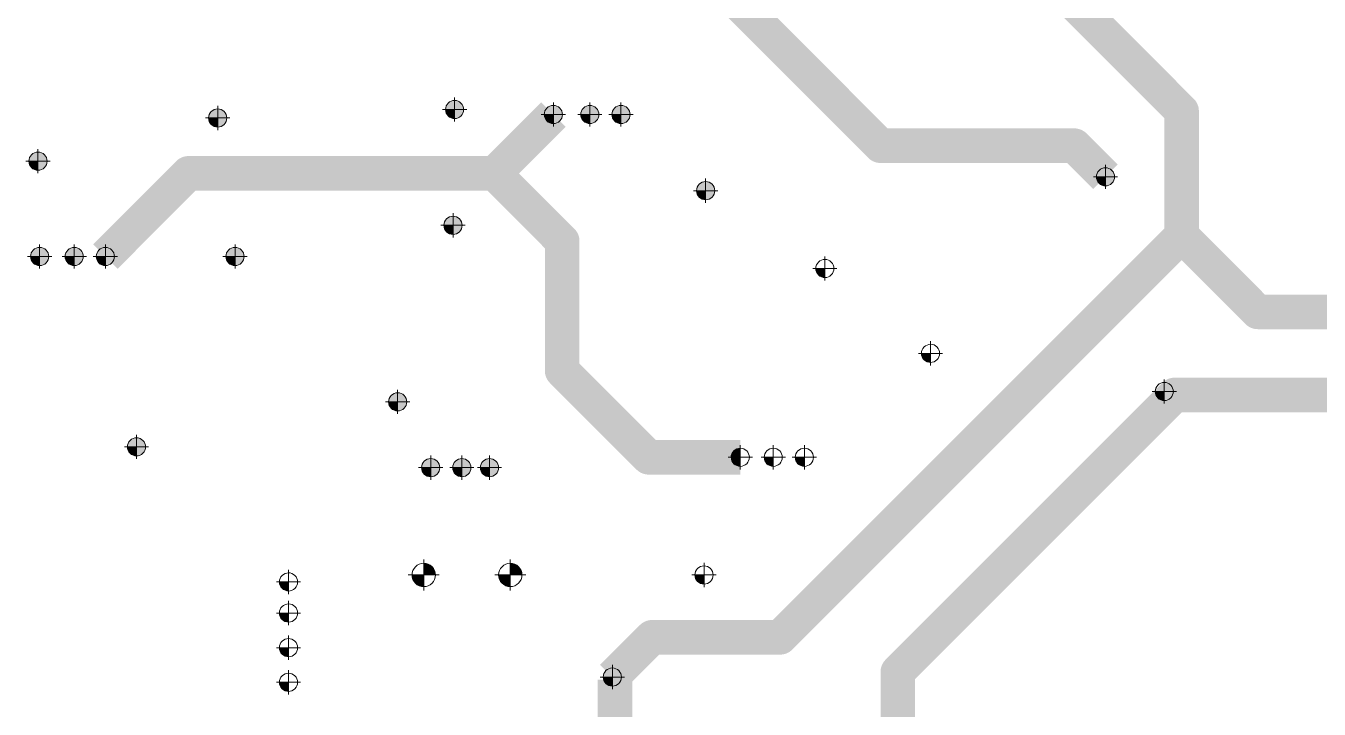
# Paper-space layout 'Лист2' of a CAD drawing. Header units: millimetres. Extents: x 0 to 421, y 0 to 298.
# Drawn here: x 68.95 to 106.32, y 231.2 to 250.93 of the extents above; entities that cross this region are included whole.
import ezdxf

# ---------------------------------------------------------------- set-up
doc = ezdxf.new("R2010")
doc.units = ezdxf.units.MM
for name, color, linetype in [('MidLayer1', 16, 'Continuous'), ('PDF _Геометрия', 7, 'Continuous'), ('PDF _Сплошная заливка', 7, 'Continuous')]:
    doc.layers.add(name, color=color, linetype=linetype)

psp = doc.layouts.new('Лист2')

# ---------------------------------------------------------------- hatches: boundary and pattern name
at = {"layer": 'PDF _Сплошная заливка', "true_color": 0xf5f5f5}
h = psp.add_hatch(color=7, dxfattribs=at)
h.dxf.hatch_style = 1
h.paths.add_polyline_path([(88.084, 259.404), (86.959, 259.404, 0.414158), (88.084, 258.279)])
h.paths.add_polyline_path([(88.084, 260.529, 0.414158), (86.959, 259.404), (88.084, 259.404)])
h.paths.add_polyline_path([(87.45, 256.834), (87.45, 256.571), (87.712, 256.571, 0.414315)])
h.paths.add_polyline_path([(87.45, 256.834, 0.414315), (87.187, 256.571), (87.45, 256.571)])
h.paths.add_polyline_path([(87.712, 256.571), (87.45, 256.571), (87.45, 256.308, 0.414036)])
h.paths.add_polyline_path([(87.658, 255.671), (87.396, 255.671), (87.396, 255.409, 0.414315)])
h.paths.add_polyline_path([(87.396, 255.934), (87.396, 255.671), (87.658, 255.671, 0.414315)])
h.paths.add_polyline_path([(87.396, 255.934, 0.414315), (87.133, 255.671), (87.396, 255.671)])
h.paths.add_polyline_path([(87.396, 254.987, 0.414315), (87.133, 254.725), (87.396, 254.725)])
h.paths.add_polyline_path([(87.396, 254.987), (87.396, 254.725), (87.658, 254.725, 0.414315)])
h.paths.add_polyline_path([(87.658, 254.725), (87.396, 254.725), (87.396, 254.462, 0.414315)])
h.paths.add_polyline_path([(96.15, 257.733), (96.15, 257.471), (96.412, 257.471, 0.414315)])
h.paths.add_polyline_path([(96.15, 257.733, 0.414315), (95.887, 257.471), (96.15, 257.471)])
h.paths.add_polyline_path([(96.412, 257.471), (96.15, 257.471), (96.15, 257.208, 0.414315)])
h.paths.add_polyline_path([(96.15, 256.834), (96.15, 256.571), (96.412, 256.571, 0.414315)])
h.paths.add_polyline_path([(96.15, 256.834, 0.414315), (95.887, 256.571), (96.15, 256.571)])
h.paths.add_polyline_path([(96.412, 256.571), (96.15, 256.571), (96.15, 256.308, 0.414036)])
h.paths.add_polyline_path([(96.412, 255.571), (96.15, 255.571), (96.15, 255.308, 0.414315)])
h.paths.add_polyline_path([(96.15, 255.833), (96.15, 255.571), (96.412, 255.571, 0.414315)])
h.paths.add_polyline_path([(96.15, 255.833, 0.414315), (95.887, 255.571), (96.15, 255.571)])
h.paths.add_polyline_path([(96.458, 254.625), (96.196, 254.625), (96.196, 254.362, 0.414315)])
h.paths.add_polyline_path([(96.196, 254.887), (96.196, 254.625), (96.458, 254.625, 0.414315)])
h.paths.add_polyline_path([(96.196, 254.887, 0.414315), (95.933, 254.625), (96.196, 254.625)])
h.paths.add_polyline_path([(88.858, 246.171), (88.596, 246.171), (88.596, 245.909, 0.414315)])
h.paths.add_polyline_path([(88.596, 246.433), (88.596, 246.171), (88.858, 246.171, 0.414315)])
h.paths.add_polyline_path([(88.596, 246.433, 0.414315), (88.333, 246.171), (88.596, 246.171)])
h.paths.add_polyline_path([(85.25, 248.634), (85.25, 248.371), (85.512, 248.371, 0.414315)])
h.paths.add_polyline_path([(85.25, 248.634, 0.414315), (84.987, 248.371), (85.25, 248.371)])
h.paths.add_polyline_path([(85.512, 248.371), (85.25, 248.371), (85.25, 248.109, 0.414315)])
h.paths.add_polyline_path([(86.15, 248.634, 0.414315), (85.887, 248.371), (86.15, 248.371)])
h.paths.add_polyline_path([(86.15, 248.634), (86.15, 248.371), (86.412, 248.371, 0.414315)])
h.paths.add_polyline_path([(86.412, 248.371), (86.15, 248.371), (86.15, 248.109, 0.414315)])
h.paths.add_polyline_path([(84.196, 248.634), (84.196, 248.371), (84.459, 248.371, 0.414036)])
h.paths.add_polyline_path([(84.196, 248.634, 0.413811), (83.933, 248.371), (84.196, 248.371)])
h.paths.add_polyline_path([(84.459, 248.371), (84.196, 248.371), (84.196, 248.109, 0.414036)])
h.paths.add_polyline_path([(81.341, 248.778), (81.341, 248.516), (81.603, 248.516, 0.414036)])
h.paths.add_polyline_path([(81.341, 248.778, 0.414036), (81.078, 248.516), (81.341, 248.516)])
h.paths.add_polyline_path([(81.603, 248.516), (81.341, 248.516), (81.341, 248.253, 0.413811)])
h.paths.add_polyline_path([(81.296, 245.434), (81.296, 245.171), (81.558, 245.171, 0.414036)])
h.paths.add_polyline_path([(81.296, 245.434, 0.414036), (81.033, 245.171), (81.296, 245.171)])
h.paths.add_polyline_path([(81.558, 245.171), (81.296, 245.171), (81.296, 244.908, 0.413811)])
h.paths.add_polyline_path([(75.258, 244.271), (74.996, 244.271), (74.996, 244.009, 0.414315)])
h.paths.add_polyline_path([(74.996, 244.534), (74.996, 244.271), (75.258, 244.271, 0.414315)])
h.paths.add_polyline_path([(74.996, 244.534, 0.414315), (74.734, 244.271), (74.996, 244.271)])
h.paths.add_polyline_path([(74.496, 248.533), (74.496, 248.271), (74.758, 248.271, 0.414315)])
h.paths.add_polyline_path([(74.496, 248.533, 0.414315), (74.233, 248.271), (74.496, 248.271)])
h.paths.add_polyline_path([(74.758, 248.271), (74.496, 248.271), (74.496, 248.008, 0.414315)])
h.paths.add_polyline_path([(72.058, 252.071), (71.796, 252.071), (71.796, 251.808, 0.414036)])
h.paths.add_polyline_path([(71.796, 252.333), (71.796, 252.071), (72.058, 252.071, 0.414036)])
h.paths.add_polyline_path([(71.796, 252.333, 0.414315), (71.533, 252.071), (71.796, 252.071)])
h.paths.add_polyline_path([(69.565, 247.023), (69.302, 247.023), (69.302, 246.761, 0.413811)])
h.paths.add_polyline_path([(69.302, 247.286), (69.302, 247.023), (69.565, 247.023, 0.413811)])
h.paths.add_polyline_path([(69.302, 247.286, 0.414036), (69.039, 247.023), (69.302, 247.023)])
h.paths.add_polyline_path([(69.35, 244.534), (69.35, 244.271), (69.612, 244.271, 0.414315)])
h.paths.add_polyline_path([(69.35, 244.534, 0.414315), (69.087, 244.271), (69.35, 244.271)])
h.paths.add_polyline_path([(69.612, 244.271), (69.35, 244.271), (69.35, 244.009, 0.414315)])
h.paths.add_polyline_path([(70.35, 244.534, 0.414315), (70.087, 244.271), (70.35, 244.271)])
h.paths.add_polyline_path([(70.35, 244.534), (70.35, 244.271), (70.612, 244.271, 0.414315)])
h.paths.add_polyline_path([(70.612, 244.271), (70.35, 244.271), (70.35, 244.009, 0.414315)])
h.paths.add_polyline_path([(71.25, 244.534, 0.414036), (70.987, 244.271), (71.25, 244.271)])
h.paths.add_polyline_path([(71.25, 244.534), (71.25, 244.271), (71.512, 244.271, 0.414315)])
h.paths.add_polyline_path([(71.512, 244.271), (71.25, 244.271), (71.25, 244.009, 0.414315)])
h.paths.add_polyline_path([(72.412, 238.771), (72.15, 238.771), (72.15, 238.508, 0.414315)])
h.paths.add_polyline_path([(72.15, 239.033), (72.15, 238.771), (72.412, 238.771, 0.414315)])
h.paths.add_polyline_path([(72.15, 239.033, 0.414315), (71.887, 238.771), (72.15, 238.771)])
h.paths.add_polyline_path([(79.959, 240.071), (79.696, 240.071), (79.696, 239.808, 0.414315)])
h.paths.add_polyline_path([(79.696, 240.333), (79.696, 240.071), (79.959, 240.071, 0.414315)])
h.paths.add_polyline_path([(79.696, 240.333, 0.414036), (79.433, 240.071), (79.696, 240.071)])
h.paths.add_polyline_path([(82.35, 238.433, 0.414315), (82.087, 238.171), (82.35, 238.171)])
h.paths.add_polyline_path([(82.35, 238.433), (82.35, 238.171), (82.612, 238.171, 0.414315)])
h.paths.add_polyline_path([(82.612, 238.171), (82.35, 238.171), (82.35, 237.908, 0.414315)])
h.paths.add_polyline_path([(81.55, 238.433, 0.414315), (81.287, 238.171), (81.55, 238.171)])
h.paths.add_polyline_path([(81.55, 238.433), (81.55, 238.171), (81.812, 238.171, 0.414036)])
h.paths.add_polyline_path([(81.812, 238.171), (81.55, 238.171), (81.55, 237.908, 0.414036)])
h.paths.add_polyline_path([(80.65, 238.433), (80.65, 238.171), (80.912, 238.171, 0.414315)])
h.paths.add_polyline_path([(80.65, 238.433, 0.414315), (80.387, 238.171), (80.65, 238.171)])
h.paths.add_polyline_path([(80.912, 238.171), (80.65, 238.171), (80.65, 237.908, 0.414315)])
at = {"layer": 'PDF _Сплошная заливка', "transparency": 33554559}
for points in [[(74.233, 248.271, 0.414208), (74.496, 248.008), (74.496, 248.008), (74.496, 248.008), (74.496, 248.271), (74.496, 248.271)], [(81.078, 248.516, 0.198848), (81.155, 248.33), (81.155, 248.33, 0.198848), (81.341, 248.253), (81.341, 248.253), (81.341, 248.253), (81.341, 248.516), (81.341, 248.516)], [(83.933, 248.371, 0.414236), (84.196, 248.108), (84.196, 248.108), (84.196, 248.108), (84.196, 248.371), (84.196, 248.371)], [(84.987, 248.371, 0.414186), (85.25, 248.108), (85.25, 248.108), (85.25, 248.108), (85.25, 248.371), (85.25, 248.371)], [(85.887, 248.371, 0.414236), (86.15, 248.108), (86.15, 248.108), (86.15, 248.108), (86.15, 248.371), (86.15, 248.371)], [(69.039, 247.023, 0.198956), (69.116, 246.838), (69.116, 246.838, 0.19888), (69.302, 246.761), (69.302, 246.761), (69.302, 246.761), (69.302, 247.023), (69.302, 247.023)], [(99.887, 246.571, 0.414158), (100.15, 246.308), (100.15, 246.308), (100.15, 246.308), (100.15, 246.571), (100.15, 246.571)], [(88.333, 246.171, 0.414259), (88.596, 245.908), (88.596, 245.908), (88.596, 245.908), (88.596, 246.171), (88.596, 246.171)], [(81.033, 245.171, 0.198848), (81.11, 244.985), (81.11, 244.985, 0.198848), (81.296, 244.908), (81.296, 244.908), (81.296, 244.908), (81.296, 245.171), (81.296, 245.171)], [(69.087, 244.271, 0.414236), (69.35, 244.008), (69.35, 244.008), (69.35, 244.008), (69.35, 244.271), (69.35, 244.271)], [(70.087, 244.271, 0.198848), (70.164, 244.085), (70.164, 244.085, 0.198848), (70.35, 244.008), (70.35, 244.008), (70.35, 244.008), (70.35, 244.271), (70.35, 244.271)], [(70.987, 244.271, 0.414259), (71.25, 244.008), (71.25, 244.008), (71.25, 244.008), (71.25, 244.271), (71.25, 244.271)], [(74.733, 244.271, 0.198956), (74.81, 244.085), (74.81, 244.085, 0.19888), (74.996, 244.008), (74.996, 244.008), (74.996, 244.008), (74.996, 244.271), (74.996, 244.271)], [(91.78, 243.925, 0.198898), (91.856, 243.739), (91.856, 243.739, 0.198898), (92.042, 243.662), (92.042, 243.662), (92.042, 243.662), (92.042, 243.925), (92.042, 243.925)], [(94.833, 241.471, 0.198906), (94.91, 241.285), (94.91, 241.285, 0.19888), (95.095, 241.208), (95.095, 241.208), (95.095, 241.208), (95.095, 241.471), (95.095, 241.471)], [(101.587, 240.371, 0.198988), (101.664, 240.185), (101.664, 240.185, 0.198988), (101.85, 240.108), (101.85, 240.108), (101.85, 240.108), (101.85, 240.371), (101.85, 240.371)], [(79.433, 240.071, 0.198848), (79.51, 239.885), (79.51, 239.885, 0.198848), (79.696, 239.808), (79.696, 239.808), (79.696, 239.808), (79.696, 240.071), (79.696, 240.071)], [(71.887, 238.771, 0.414208), (72.15, 238.508), (72.15, 238.508), (72.15, 238.508), (72.15, 238.771), (72.15, 238.771)], [(89.333, 238.471, 0.414186), (89.596, 238.208), (89.596, 238.208), (89.596, 238.208), (89.596, 238.471), (89.596, 238.471)], [(90.287, 238.471, 0.198988), (90.364, 238.285), (90.364, 238.285, 0.198988), (90.55, 238.208), (90.55, 238.208), (90.55, 238.208), (90.55, 238.471), (90.55, 238.471)], [(91.187, 238.471, 0.198988), (91.264, 238.285), (91.264, 238.285, 0.198988), (91.45, 238.208), (91.45, 238.208), (91.45, 238.208), (91.45, 238.471), (91.45, 238.471)], [(80.387, 238.171, 0.198988), (80.464, 237.985), (80.464, 237.985, 0.198988), (80.65, 237.908), (80.65, 237.908), (80.65, 237.908), (80.65, 238.171), (80.65, 238.171)], [(81.287, 238.171, 0.198988), (81.364, 237.985), (81.364, 237.985, 0.198988), (81.55, 237.908), (81.55, 237.908), (81.55, 237.908), (81.55, 238.171), (81.55, 238.171)], [(82.087, 238.171, 0.198988), (82.164, 237.985), (82.164, 237.985, 0.198988), (82.35, 237.908), (82.35, 237.908), (82.35, 237.908), (82.35, 238.171), (82.35, 238.171)], [(80.787, 235.071, 0.414236), (80.45, 235.408), (80.45, 235.408), (80.45, 235.408), (80.45, 235.071), (80.45, 235.071)], [(83.287, 235.071, 0.414236), (82.95, 235.408), (82.95, 235.408), (82.95, 235.408), (82.95, 235.071), (82.95, 235.071)], [(76.28, 234.871, 0.414259), (76.542, 234.608), (76.542, 234.608), (76.542, 234.608), (76.542, 234.871), (76.542, 234.871)], [(80.112, 235.071, 0.414197), (80.45, 234.733), (80.45, 234.733), (80.45, 234.733), (80.45, 235.071), (80.45, 235.071)], [(82.612, 235.071, 0.414158), (82.95, 234.733), (82.95, 234.733), (82.95, 234.733), (82.95, 235.071), (82.95, 235.071)], [(88.287, 235.071, 0.414186), (88.55, 234.808), (88.55, 234.808), (88.55, 234.808), (88.55, 235.071), (88.55, 235.071)], [(76.28, 233.971, 0.414208), (76.542, 233.708), (76.542, 233.708), (76.542, 233.708), (76.542, 233.971), (76.542, 233.971)], [(76.28, 232.971, 0.414259), (76.542, 232.708), (76.542, 232.708), (76.542, 232.708), (76.542, 232.971), (76.542, 232.971)], [(85.638, 232.122, 0.414158), (85.9, 231.859), (85.9, 231.859), (85.9, 231.859), (85.9, 232.122), (85.9, 232.122)], [(76.28, 231.971, 0.19888), (76.356, 231.785), (76.356, 231.785, 0.199007), (76.542, 231.708), (76.542, 231.708), (76.542, 231.708), (76.542, 231.971), (76.542, 231.971)]]:
    psp.add_hatch(color=7, dxfattribs=at).paths.add_polyline_path(points)
at = {"layer": 'PDF _Сплошная заливка', "true_color": 0xf5f5f5}
h = psp.add_hatch(color=7, dxfattribs=at)
h.dxf.hatch_style = 1
h.paths.add_polyline_path([(100.15, 246.833, 0.414315), (99.887, 246.571), (100.15, 246.571)])
h.paths.add_polyline_path([(100.15, 246.833), (100.15, 246.571), (100.412, 246.571, 0.414315)])
h.paths.add_polyline_path([(100.412, 246.571), (100.15, 246.571), (100.15, 246.309, 0.414315)])
h = psp.add_hatch(color=7, dxfattribs=at)
h.dxf.hatch_style = 1
h.paths.add_polyline_path([(89.596, 238.734, 0.414036), (89.333, 238.471), (89.596, 238.471)])
h = psp.add_hatch(color=7, dxfattribs=at)
h.dxf.hatch_style = 1
h.paths.add_polyline_path([(86.163, 232.122), (85.9, 232.122), (85.9, 231.859, 0.414315)])
h.paths.add_polyline_path([(85.9, 232.384), (85.9, 232.122), (86.163, 232.122, 0.414315)])
h.paths.add_polyline_path([(85.9, 232.384, 0.414315), (85.638, 232.122), (85.9, 232.122)])

# ---------------------------------------------------------------- linework, layer by layer
at = {"layer": 'MidLayer1', "const_width": 1}
for points in [[(96.196, 254.625), (102.35, 248.471)], [(87.396, 253.725), (93.65, 247.471)], [(102.35, 244.871), (102.35, 248.471)], [(82.496, 246.671), (84.196, 248.371)], [(93.65, 247.471), (99.25, 247.471)], [(99.25, 247.471), (100.15, 246.571)], [(71.25, 244.271), (73.65, 246.671)], [(73.65, 246.671), (82.496, 246.671)], [(82.496, 246.671), (84.45, 244.717)], [(84.45, 240.971), (84.45, 244.717)], [(90.75, 233.271), (102.35, 244.871)], [(102.35, 244.871), (104.55, 242.671)], [(104.55, 242.671), (121.05, 242.671)], [(84.45, 240.971), (86.95, 238.471)], [(94.15, 232.271), (102.15, 240.271)], [(102.15, 240.271), (125.05, 240.271)], [(86.95, 238.471), (89.596, 238.471)], [(85.9, 232.121), (87.05, 233.271)], [(87.05, 233.271), (90.75, 233.271)], [(85.975, 225.196), (85.975, 232.047)], [(94.15, 203.371), (94.15, 232.271)]]:
    psp.add_lwpolyline(points, dxfattribs=at)
at = {"layer": 'MidLayer1', "const_width": 0.5}
for points in [[(102.1, 248.471, 1), (102.6, 248.471, 1)], [(102.1, 248.471, 1), (102.6, 248.471, 1)], [(93.4, 247.471, 1), (93.9, 247.471, 1)], [(93.4, 247.471, 1), (93.9, 247.471, 1)], [(99, 247.471, 1), (99.5, 247.471, 1)], [(99, 247.471, 1), (99.5, 247.471, 1)], [(73.4, 246.671, 1), (73.9, 246.671, 1)], [(73.4, 246.671, 1), (73.9, 246.671, 1)], [(82.246, 246.671, 1), (82.746, 246.671, 1)], [(82.246, 246.671, 1), (82.746, 246.671, 1)], [(82.246, 246.671, 1), (82.746, 246.671, 1)], [(84.2, 244.717, 1), (84.7, 244.717, 1)], [(84.2, 244.717, 1), (84.7, 244.717, 1)], [(102.1, 244.871, 1), (102.6, 244.871, 1)], [(102.1, 244.871, 1), (102.6, 244.871, 1)], [(102.1, 244.871, 1), (102.6, 244.871, 1)], [(104.3, 242.671, 1), (104.8, 242.671, 1)], [(104.3, 242.671, 1), (104.8, 242.671, 1)], [(84.2, 240.971, 1), (84.7, 240.971, 1)], [(84.2, 240.971, 1), (84.7, 240.971, 1)], [(101.9, 240.271, 1), (102.4, 240.271, 1)], [(101.9, 240.271, 1), (102.4, 240.271, 1)], [(86.7, 238.471, 1), (87.2, 238.471, 1)], [(86.7, 238.471, 1), (87.2, 238.471, 1)], [(86.8, 233.271, 1), (87.3, 233.271, 1)], [(86.8, 233.271, 1), (87.3, 233.271, 1)], [(90.5, 233.271, 1), (91, 233.271, 1)], [(90.5, 233.271, 1), (91, 233.271, 1)], [(93.9, 232.271, 1), (94.4, 232.271, 1)], [(93.9, 232.271, 1), (94.4, 232.271, 1)]]:
    psp.add_lwpolyline(points, format="xyb", close=True, dxfattribs=at)
at = {"layer": 'PDF _Геометрия', "lineweight": 9}
for points in [[(74.758, 248.271, 0.414315), (74.496, 248.533, 0.414315), (74.233, 248.271, 0.414315), (74.496, 248.008, 0.414315)], [(81.603, 248.516, 0.414036), (81.341, 248.778, 0.414036), (81.078, 248.516, 0.413811), (81.341, 248.253, 0.413811)], [(84.459, 248.371, 0.414036), (84.196, 248.634, 0.413811), (83.933, 248.371, 0.413811), (84.196, 248.109, 0.414036)], [(85.512, 248.371, 0.414315), (85.25, 248.634, 0.414315), (84.987, 248.371, 0.414315), (85.25, 248.109, 0.414315)], [(86.412, 248.371, 0.414315), (86.15, 248.634, 0.414315), (85.887, 248.371, 0.414315), (86.15, 248.109, 0.414315)], [(69.565, 247.023, 0.413811), (69.302, 247.286, 0.414036), (69.039, 247.023, 0.414036), (69.302, 246.761, 0.413811)], [(100.412, 246.571, 0.414315), (100.15, 246.833, 0.414315), (99.887, 246.571, 0.414315), (100.15, 246.309, 0.414315)], [(88.858, 246.171, 0.414315), (88.596, 246.433, 0.414315), (88.333, 246.171, 0.414315), (88.596, 245.909, 0.414315)], [(81.558, 245.171, 0.414036), (81.296, 245.434, 0.414036), (81.033, 245.171, 0.413811), (81.296, 244.908, 0.413811)], [(69.612, 244.271, 0.414315), (69.35, 244.534, 0.414315), (69.087, 244.271, 0.414315), (69.35, 244.009, 0.414315)], [(70.612, 244.271, 0.414315), (70.35, 244.534, 0.414315), (70.087, 244.271, 0.414315), (70.35, 244.009, 0.414315)], [(71.512, 244.271, 0.414315), (71.25, 244.534, 0.414036), (70.987, 244.271, 0.414036), (71.25, 244.009, 0.414315)], [(75.258, 244.271, 0.414315), (74.996, 244.534, 0.414315), (74.734, 244.271, 0.414315), (74.996, 244.009, 0.414315)], [(92.305, 243.925, 0.414315), (92.042, 244.187, 0.414315), (91.78, 243.925, 0.414315), (92.042, 243.662, 0.414315)], [(95.358, 241.471, 0.414315), (95.095, 241.734, 0.414315), (94.833, 241.471, 0.414315), (95.095, 241.209, 0.414315)], [(79.959, 240.071, 0.414315), (79.696, 240.333, 0.414036), (79.433, 240.071, 0.414036), (79.696, 239.808, 0.414315)], [(102.112, 240.371, 0.414315), (101.85, 240.633, 0.414315), (101.587, 240.371, 0.414315), (101.85, 240.109, 0.414315)], [(72.412, 238.771, 0.414315), (72.15, 239.033, 0.414315), (71.887, 238.771, 0.414315), (72.15, 238.508, 0.414315)], [(89.859, 238.471, 0.414315), (89.596, 238.734, 0.414036), (89.333, 238.471, 0.414036), (89.596, 238.209, 0.414315)], [(90.812, 238.471, 0.414315), (90.55, 238.734, 0.414315), (90.287, 238.471, 0.414315), (90.55, 238.209, 0.414315)], [(91.712, 238.471, 0.414036), (91.45, 238.734, 0.414315), (91.187, 238.471, 0.414315), (91.45, 238.209, 0.414036)], [(80.912, 238.171, 0.414315), (80.65, 238.433, 0.414315), (80.387, 238.171, 0.414315), (80.65, 237.908, 0.414315)], [(81.812, 238.171, 0.414036), (81.55, 238.433, 0.414315), (81.287, 238.171, 0.414315), (81.55, 237.908, 0.414036)], [(82.612, 238.171, 0.414315), (82.35, 238.433, 0.414315), (82.087, 238.171, 0.414315), (82.35, 237.908, 0.414315)], [(76.805, 234.871, 0.414315), (76.542, 235.133, 0.414315), (76.28, 234.871, 0.414315), (76.542, 234.608, 0.414315)], [(80.787, 235.071, 0.414577), (80.45, 235.408, 0.414401), (80.112, 235.071, 0.414226), (80.45, 234.734, 0.414401)], [(83.287, 235.071, 0.414185), (82.95, 235.408, 0.414185), (82.612, 235.071, 0.414009), (82.95, 234.734, 0.414009)], [(88.812, 235.071, 0.414036), (88.55, 235.334, 0.414036), (88.287, 235.071, 0.414315), (88.55, 234.808, 0.414315)], [(76.805, 233.971, 0.413811), (76.542, 234.234, 0.413811), (76.28, 233.971, 0.414036), (76.542, 233.708, 0.414036)], [(76.805, 232.971, 0.414315), (76.542, 233.233, 0.414315), (76.28, 232.971, 0.414315), (76.542, 232.708, 0.414315)], [(76.805, 231.971, 0.414315), (76.542, 232.233, 0.414315), (76.28, 231.971, 0.414315), (76.542, 231.709, 0.414315)], [(86.163, 232.122, 0.414315), (85.9, 232.384, 0.414315), (85.638, 232.122, 0.414315), (85.9, 231.859, 0.414315)]]:
    psp.add_lwpolyline(points, format="xyb", close=True, dxfattribs=at)
for points in [[(74.496, 247.921), (74.496, 248.621)], [(81.341, 248.166), (81.341, 248.866)], [(84.196, 248.021), (84.196, 248.721)], [(85.25, 248.021), (85.25, 248.721)], [(86.15, 248.021), (86.15, 248.721)], [(74.846, 248.271), (74.146, 248.271)], [(81.691, 248.516), (80.991, 248.516)], [(84.546, 248.371), (83.846, 248.371)], [(85.6, 248.371), (84.9, 248.371)], [(86.5, 248.371), (85.8, 248.371)], [(69.302, 246.673), (69.302, 247.373)], [(69.652, 247.023), (68.952, 247.023)], [(100.15, 246.221), (100.15, 246.921)], [(88.596, 245.821), (88.596, 246.521)], [(100.5, 246.571), (99.8, 246.571)], [(88.946, 246.171), (88.246, 246.171)], [(81.646, 245.171), (80.946, 245.171)], [(81.296, 244.821), (81.296, 245.521)], [(69.35, 243.921), (69.35, 244.621)], [(70.35, 243.921), (70.35, 244.621)], [(71.25, 243.921), (71.25, 244.621)], [(74.996, 243.921), (74.996, 244.621)], [(69.7, 244.271), (69, 244.271)], [(70.7, 244.271), (70, 244.271)], [(71.6, 244.271), (70.9, 244.271)], [(75.346, 244.271), (74.646, 244.271)], [(92.042, 243.575), (92.042, 244.275)], [(92.392, 243.925), (91.692, 243.925)], [(95.095, 241.121), (95.095, 241.821)], [(95.445, 241.471), (94.745, 241.471)], [(101.85, 240.021), (101.85, 240.721)], [(79.696, 239.721), (79.696, 240.421)], [(102.2, 240.371), (101.5, 240.371)], [(80.046, 240.071), (79.346, 240.071)], [(72.15, 238.421), (72.15, 239.121)], [(89.596, 238.121), (89.596, 238.821)], [(90.55, 238.121), (90.55, 238.821)], [(91.45, 238.121), (91.45, 238.821)], [(72.5, 238.771), (71.8, 238.771)], [(80.65, 237.821), (80.65, 238.521)], [(81.55, 237.821), (81.55, 238.521)], [(82.35, 237.821), (82.35, 238.521)], [(89.946, 238.471), (89.246, 238.471)], [(90.9, 238.471), (90.2, 238.471)], [(91.8, 238.471), (91.1, 238.471)], [(81, 238.171), (80.3, 238.171)], [(81.9, 238.171), (81.2, 238.171)], [(82.7, 238.171), (82, 238.171)], [(80.45, 234.621), (80.45, 235.521)], [(82.95, 234.621), (82.95, 235.521)], [(76.542, 234.521), (76.542, 235.221)], [(88.55, 234.721), (88.55, 235.421)], [(76.892, 234.871), (76.192, 234.871)], [(80.9, 235.071), (80, 235.071)], [(83.4, 235.071), (82.5, 235.071)], [(88.9, 235.071), (88.2, 235.071)], [(76.892, 233.971), (76.192, 233.971)], [(76.542, 233.621), (76.542, 234.321)], [(76.542, 232.621), (76.542, 233.321)], [(76.892, 232.971), (76.192, 232.971)], [(85.9, 231.772), (85.9, 232.472)], [(76.542, 231.621), (76.542, 232.321)], [(86.25, 232.122), (85.55, 232.122)], [(76.892, 231.971), (76.192, 231.971)]]:
    psp.add_lwpolyline(points, dxfattribs=at)

doc.saveas('drawing.dxf')
